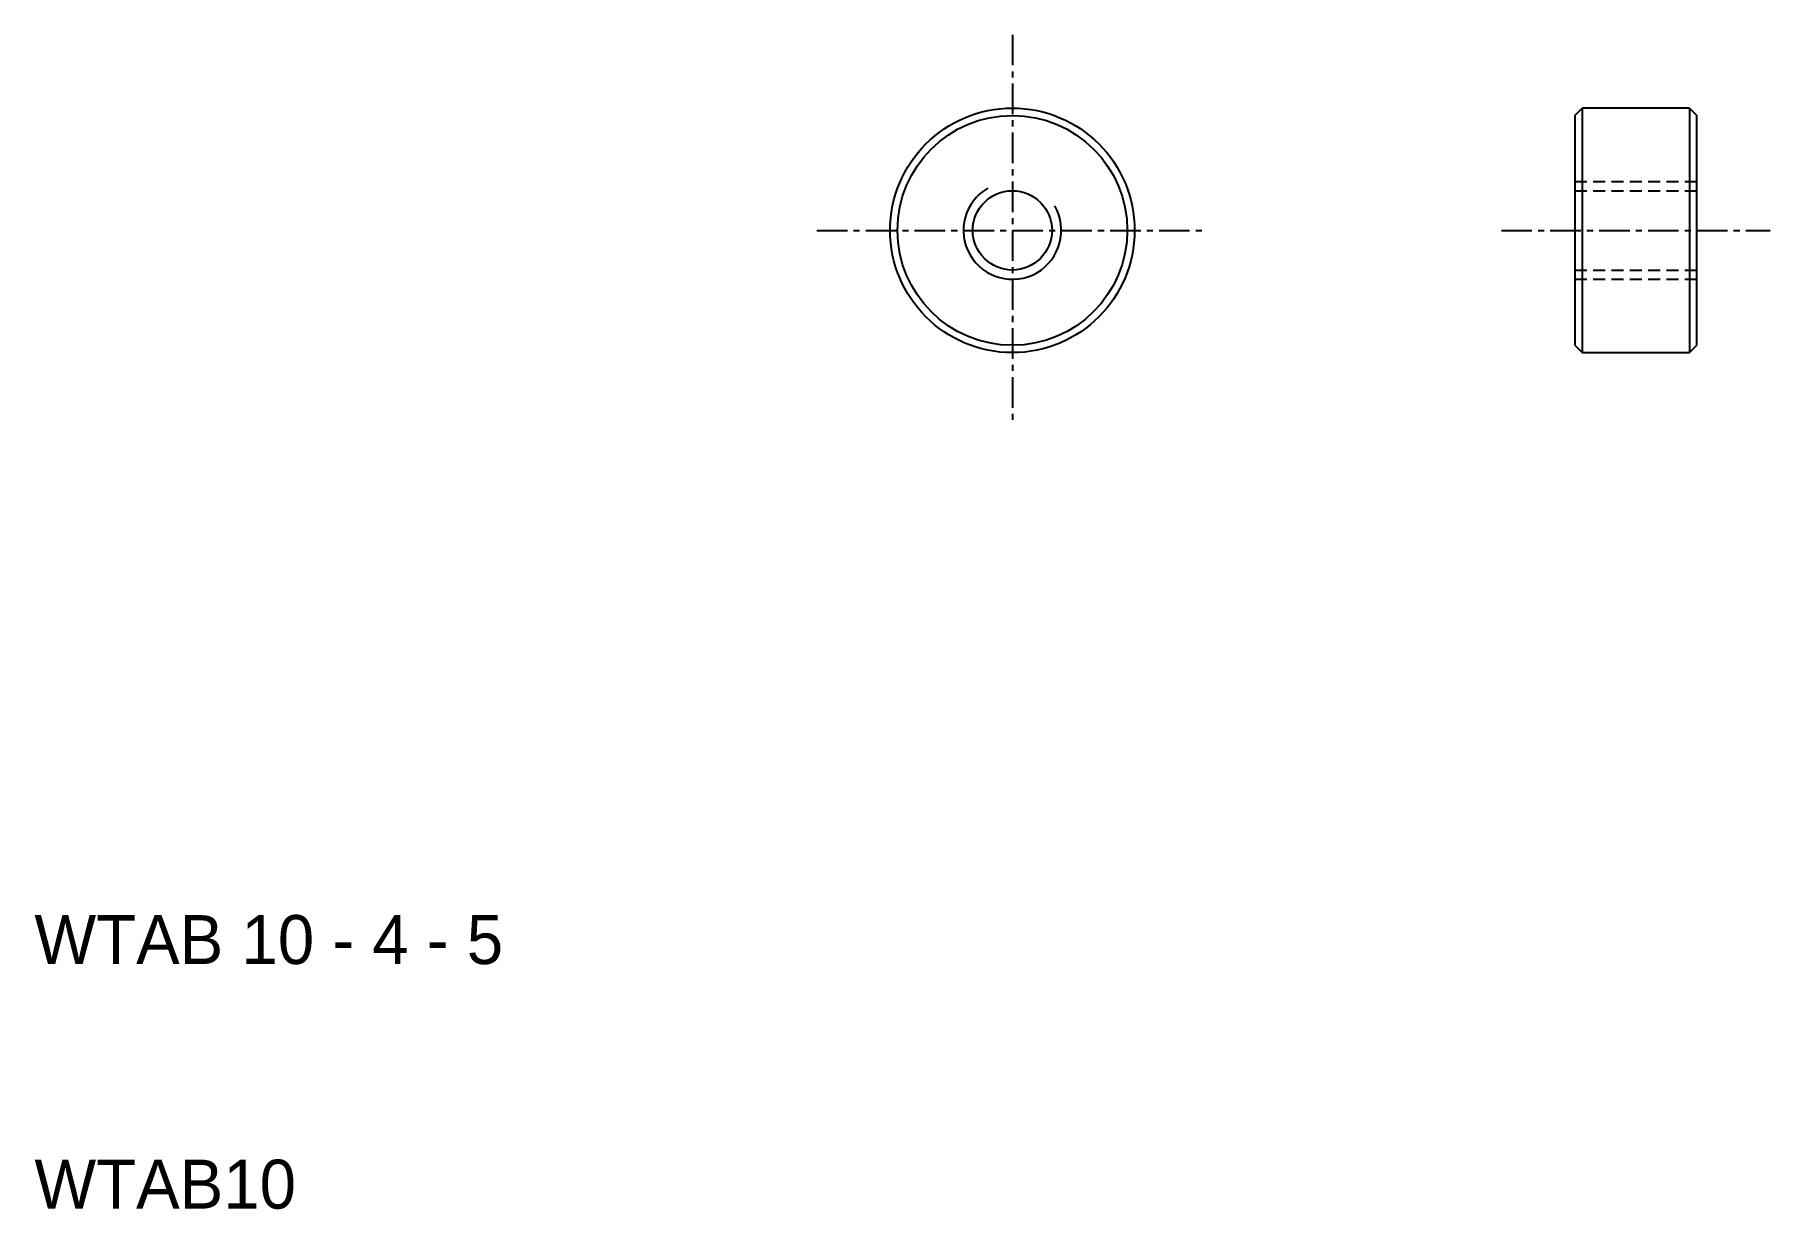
# Model space of a CAD drawing. Extents: x 10 to 81, y 10 to 58.
import ezdxf

# ---------------------------------------------------------------- set-up
doc = ezdxf.new("R2010")
doc.units = 0
doc.linetypes.add('CENTER', pattern=[2, 1.25, -0.25, 0.25, -0.25])
doc.linetypes.add('DASHED', pattern=[0.75, 0.5, -0.25])
doc.layers.get('0').update_dxf_attribs({"linetype": 'CONTINUOUS'})
doc.layers.add('CENTER', color=1, linetype='CENTER')

msp = doc.modelspace()

# ---------------------------------------------------------------- linework, layer by layer
at = {"color": 7, "linetype": 'CONTINUOUS'}
for p, q in [((73, 54.7), (73.3, 55)), ((73, 54.7), (73, 45.3)), ((73.3, 55), (73.3, 45)), ((77.7, 55), (73.3, 55)), ((77.7, 55), (77.7, 45)), ((77.7, 55), (78, 54.7)), ((78, 45.3), (78, 54.7)), ((73, 45.3), (73.3, 45)), ((73.3, 45), (77.7, 45)), ((77.7, 45), (78, 45.3))]:
    msp.add_line(p, q, dxfattribs=at)
at = {"color": 3, "linetype": 'DASHED'}
for p, q in [((73, 52), (78, 52)), ((73, 51.621), (78, 51.621)), ((73, 48.379), (78, 48.379)), ((73, 48), (78, 48))]:
    msp.add_line(p, q, dxfattribs=at)
at = {"color": 7, "linetype": 'CONTINUOUS'}
for radius in [5, 4.7, 1.621]:
    msp.add_circle((50, 50), radius, dxfattribs=at)
at = {"color": 3, "linetype": 'CONTINUOUS'}
msp.add_arc((50, 50), 2, 120, 30, dxfattribs=at)
at = {"layer": 'CENTER', "color": 1, "linetype": 'CENTER'}
for p, q in [((50, 58), (50, 42)), ((42, 50), (58, 50)), ((70, 50), (81, 50))]:
    msp.add_line(p, q, dxfattribs=at)

# ---------------------------------------------------------------- texts
for s, p in [('WTAB 10 - 4 - 5', (10, 20)), ('WTAB10', (10, 10))]:
    msp.add_text(s, height=2).set_placement(p)

doc.saveas('drawing.dxf')
